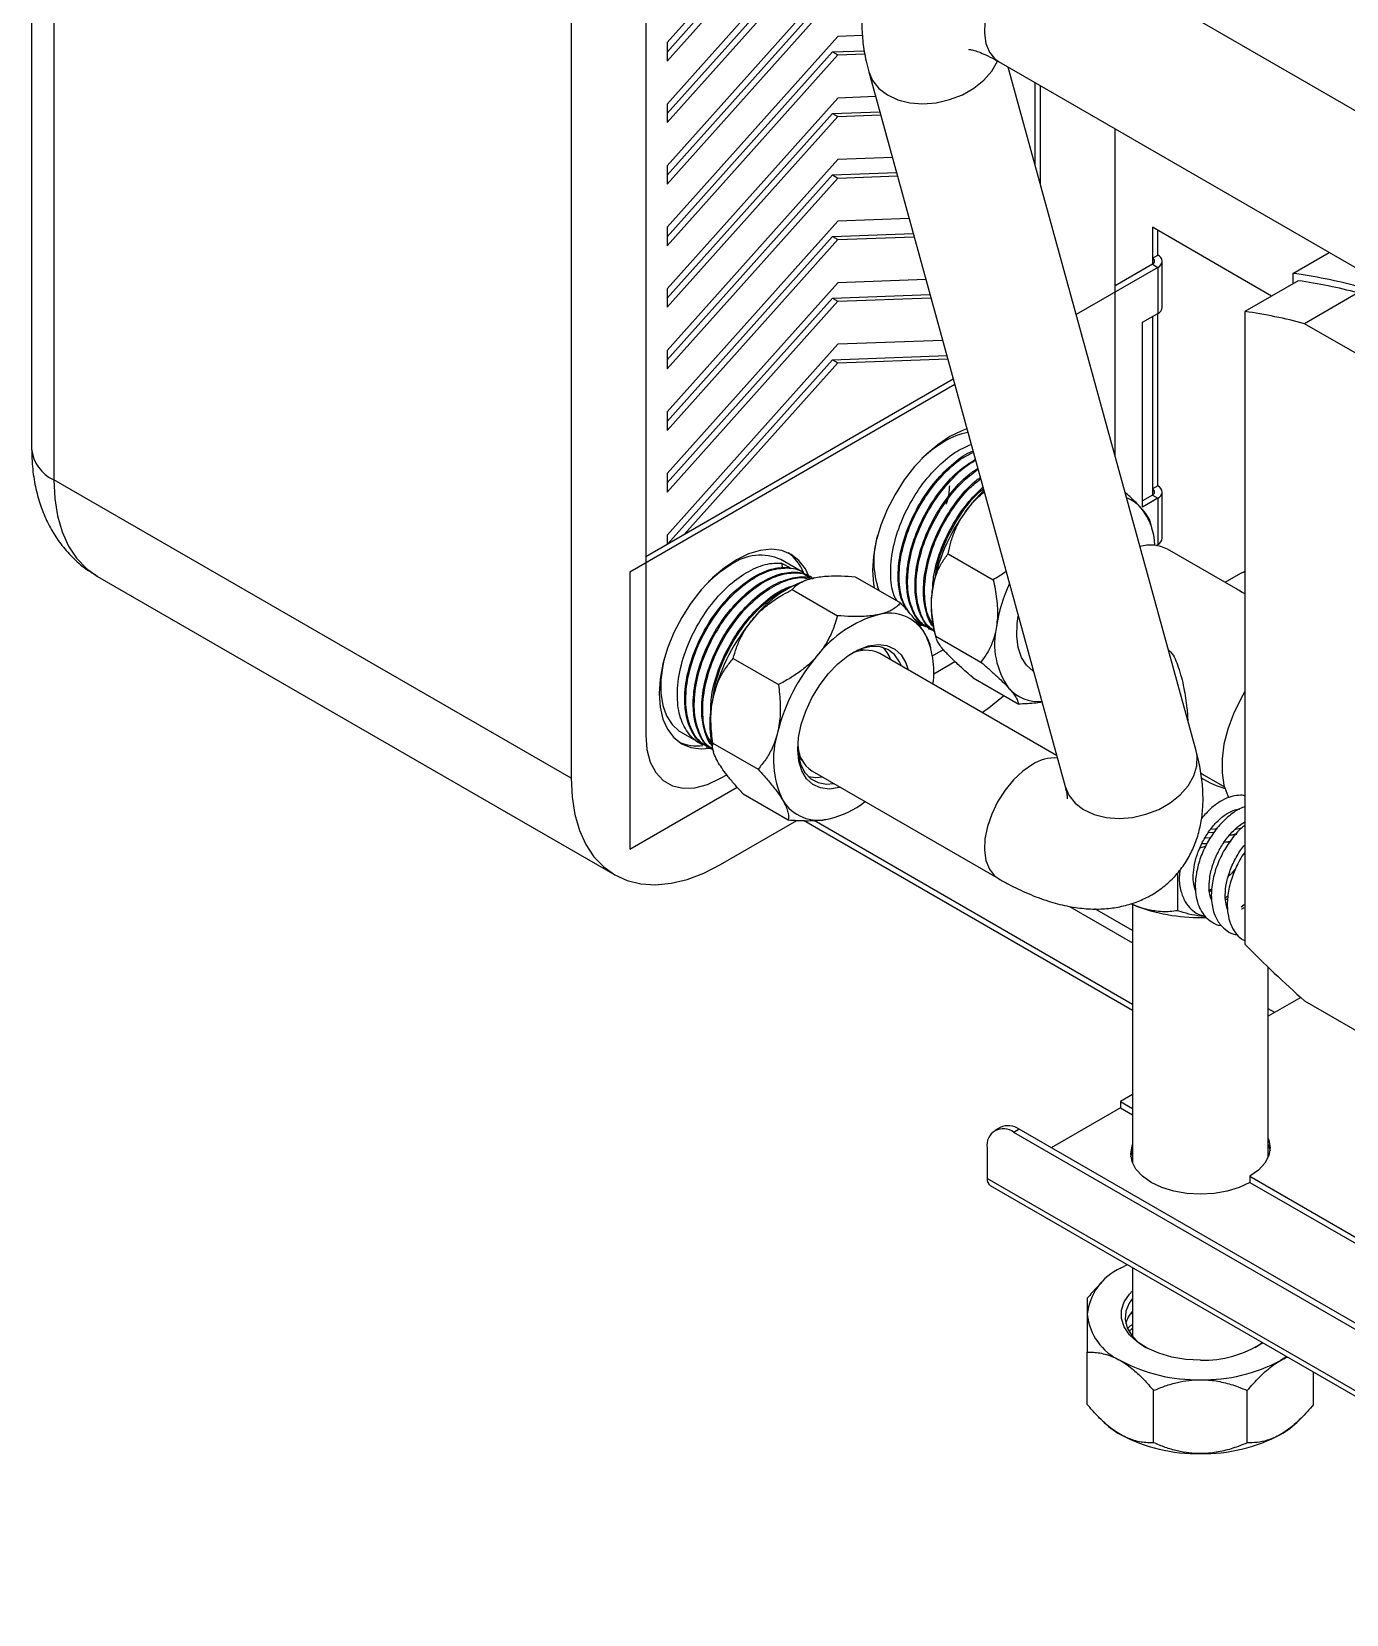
# Model space of a CAD drawing. Header units: millimetres. Extents: x 15 to 415, y 5 to 292.
# Drawn here: x 271.2 to 321, y 117.9 to 177.9 of the extents above; entities that cross this region are included whole.
import ezdxf

# ---------------------------------------------------------------- set-up
doc = ezdxf.new("R2010")
doc.units = ezdxf.units.MM

msp = doc.modelspace()

# ---------------------------------------------------------------- linework, layer by layer
at = {"color": 7, "linetype": 'Continuous', "lineweight": 25}
for p, q in [((271.1907, 229.2723), (271.1907, 162.0826)), ((272.0276, 228.106), (272.0276, 160.9163)), ((294.453, 218.4257), (294.453, 151.2361)), ((291.6245, 216.7929), (291.6245, 149.6032)), ((300.6103, 183.4655), (295.2611, 177.4819)), ((295.2611, 177.1246), (300.7958, 183.3157)), ((295.2611, 176.782), (300.9752, 183.1737)), ((301.7261, 182.3805), (295.2611, 175.1489)), ((295.2611, 174.7916), (301.524, 181.7973)), ((295.2611, 174.449), (301.7261, 181.6806)), ((326.7531, 171.7677), (310.3858, 181.2164)), ((301.7261, 180.0476), (295.2611, 172.8159)), ((295.2611, 172.4587), (301.524, 179.4643)), ((295.2611, 172.1161), (301.7261, 179.3477)), ((301.7261, 177.7146), (295.2611, 170.483)), ((302.6639, 177.7483), (301.7261, 177.7146)), ((295.2611, 177.4819), (295.2611, 176.782)), ((295.2611, 170.1257), (301.524, 177.1313)), ((295.2611, 169.7831), (301.7261, 177.0147)), ((301.524, 177.1313), (302.7338, 177.1749)), ((301.524, 177.1313), (301.7261, 177.0147)), ((301.7261, 177.0147), (302.7548, 177.0517)), ((302.903, 176.3684), (310.338, 149.2883)), ((307.8146, 176.7624), (324.1819, 167.3138)), ((315.2974, 150.6499), (308.187, 176.5474)), ((309.2012, 172.8535), (309.2012, 175.9619)), ((309.4032, 172.1177), (309.4032, 175.8453)), ((301.7261, 175.3816), (295.2611, 168.15)), ((295.2611, 175.1489), (295.2611, 174.449)), ((303.1597, 175.4332), (301.7261, 175.3816)), ((295.2611, 167.7927), (301.524, 174.7983)), ((295.2611, 167.4501), (301.7261, 174.6817)), ((301.524, 174.7983), (303.3163, 174.8629)), ((301.524, 174.7983), (301.7261, 174.6817)), ((301.7261, 174.6817), (303.35, 174.7402)), ((312.2316, 161.816), (312.2316, 174.2125)), ((301.7261, 173.0486), (295.2611, 165.817)), ((295.2611, 172.8159), (295.2611, 172.1161)), ((303.794, 173.1231), (301.7261, 173.0486)), ((295.2611, 165.4597), (301.524, 172.4654)), ((295.2611, 165.1171), (301.7261, 172.3487)), ((301.524, 172.4654), (303.9506, 172.5527)), ((301.524, 172.4654), (301.7261, 172.3487)), ((301.7261, 172.3487), (303.9843, 172.43)), ((301.7261, 170.7157), (295.2611, 163.484)), ((295.2611, 170.483), (295.2611, 169.7831)), ((304.4283, 170.8129), (301.7261, 170.7157)), ((313.6459, 170.4812), (313.6459, 169.3147)), ((318.1607, 167.8748), (313.6459, 170.4812)), ((313.8479, 169.4314), (313.8479, 170.3646)), ((295.2611, 163.1268), (301.524, 170.1324)), ((295.2611, 162.7842), (301.7261, 170.0158)), ((301.524, 170.1324), (304.5849, 170.2426)), ((301.524, 170.1324), (301.7261, 170.0158)), ((301.7261, 170.0158), (304.6186, 170.1199)), ((313.6459, 169.3147), (313.8479, 169.4314)), ((314.0153, 167.4484), (314.0153, 169.1981)), ((318.9673, 168.7342), (320.3444, 169.5291)), ((313.8479, 168.9648), (310.7585, 167.1814)), ((313.6459, 169.0815), (312.2316, 168.2651)), ((313.6459, 169.0815), (313.8479, 168.9648)), ((313.8479, 168.9648), (313.8479, 167.2151)), ((318.9673, 168.7342), (318.9673, 168.3405)), ((301.7261, 168.3827), (295.2611, 161.1511)), ((295.2611, 168.15), (295.2611, 167.4501)), ((301.524, 167.7994), (305.2191, 167.9324)), ((305.0626, 168.5028), (301.7261, 168.3827)), ((319.1694, 168.4571), (317.1491, 167.2908)), ((321.4307, 167.9963), (319.4104, 166.83)), ((295.2611, 160.7938), (301.524, 167.7994)), ((295.2611, 160.4512), (301.7261, 167.6828)), ((301.524, 167.7994), (301.7261, 167.6828)), ((301.7261, 167.6828), (305.2528, 167.8097)), ((313.2701, 166.8816), (313.8479, 167.2151)), ((313.2701, 159.8826), (313.2701, 166.8816)), ((313.6459, 167.0985), (313.6459, 160.5661)), ((313.8479, 160.6827), (313.8479, 167.2151)), ((317.1491, 167.2908), (317.1491, 143.3174)), ((325.7989, 163.142), (319.4104, 166.83)), ((305.6968, 166.1926), (301.7261, 166.0497)), ((301.7261, 166.0497), (295.2611, 158.8181)), ((295.2611, 165.817), (295.2611, 165.1171)), ((301.524, 165.4665), (305.8534, 165.6223)), ((295.2746, 158.476), (301.524, 165.4665)), ((295.9076, 158.8414), (301.7261, 165.3498)), ((301.524, 165.4665), (301.7261, 165.3498)), ((301.7261, 165.3498), (305.8871, 165.4996)), ((306.155, 164.5238), (293.8469, 157.4185)), ((306.0997, 164.7252), (294.453, 158.0016)), ((295.2611, 163.484), (295.2611, 162.7842)), ((291.6245, 149.6032), (272.0276, 160.9163)), ((295.2611, 161.1511), (295.2611, 160.4512)), ((313.6459, 160.3328), (313.2701, 160.1159)), ((313.8479, 160.2162), (313.2701, 159.8826)), ((313.8479, 160.6827), (313.6459, 160.5661)), ((313.6459, 160.3328), (313.8479, 160.2162)), ((313.8479, 160.2162), (313.8479, 158.4664)), ((314.0153, 158.6997), (314.0153, 160.4494)), ((306.5165, 159.8434), (306.5653, 159.8795)), ((313.639, 159.0389), (313.5586, 159.331)), ((295.2611, 158.8181), (295.2611, 158.4682)), ((313.7828, 158.4289), (313.8479, 158.4664)), ((313.8479, 158.4183), (313.8479, 158.4664)), ((300.4104, 157.4068), (299.5739, 157.8897)), ((299.629, 157.5742), (299.6237, 157.7473)), ((299.6237, 157.7473), (299.9044, 157.5853)), ((305.9053, 158.1125), (307.6163, 157.1248)), ((316.8006, 156.7904), (314.2131, 158.2841)), ((273.6848, 157.2536), (293.2817, 145.9405)), ((293.8469, 157.4185), (293.8469, 146.9201)), ((300.7311, 157.2217), (300.6911, 157.2448)), ((302.3886, 157.2422), (304.0995, 156.2545)), ((316.9774, 157.3632), (316.3928, 157.0258)), ((317.1491, 157.4324), (316.956, 157.3469)), ((299.999, 156.7518), (301.71, 155.764)), ((304.7979, 155.3903), (304.963, 155.4093)), ((304.8351, 155.4601), (304.8751, 155.437)), ((305.1558, 155.275), (305.1958, 155.2519)), ((305.3695, 155.2133), (305.4499, 154.9211)), ((305.4374, 154.9941), (307.1484, 154.0064)), ((305.4549, 154.915), (305.4374, 154.9941)), ((297.7649, 154.1395), (299.4759, 153.1518)), ((310.0133, 150.4709), (303.3147, 154.338)), ((305.2547, 154.5486), (305.2243, 154.6591)), ((305.3203, 154.2435), (305.7293, 154.4796)), ((305.3609, 153.567), (306.1629, 154.03)), ((309.1237, 153.6673), (309.138, 153.659)), ((306.8507, 153.4139), (308.5617, 152.4262)), ((295.797, 151.3473), (296.4732, 150.957)), ((296.7539, 150.795), (296.7939, 150.7719)), ((296.9852, 150.723), (297.0156, 150.6125)), ((296.9951, 150.9357), (298.7061, 149.948)), ((300.2201, 150.6106), (300.2778, 150.5355)), ((300.3772, 150.28), (300.2434, 150.4294)), ((297.2814, 149.6027), (297.5201, 149.7405)), ((300.7435, 149.884), (307.8146, 145.802)), ((315.6073, 149.7265), (316.3715, 149.2853)), ((293.8469, 146.9201), (297.914, 149.268)), ((298.1404, 149.0171), (299.8514, 148.0294)), ((297.2814, 146.3365), (300.1771, 148.0082)), ((312.8927, 140.8046), (300.4277, 148.0005)), ((312.8927, 141.0379), (300.827, 148.0033)), ((315.9795, 147.5449), (315.7577, 147.5396)), ((315.8922, 147.6806), (316.1105, 147.701)), ((317.0253, 147.7092), (316.7542, 147.6466)), ((315.5176, 147.1289), (315.7257, 147.1333)), ((315.6458, 147.3504), (315.8388, 147.3553)), ((315.8444, 147.3455), (315.6536, 147.3375)), ((316.3311, 147.1798), (316.6245, 147.2211)), ((316.3311, 147.1798), (316.5857, 147.1994)), ((316.8473, 147.4801), (316.5904, 147.4301)), ((314.5926, 146.0176), (314.5926, 144.5849)), ((315.9028, 145.4094), (315.773, 145.3271)), ((312.8416, 144.8464), (313.1094, 144.736)), ((313.1094, 144.736), (312.8455, 144.8513)), ((312.8927, 144.8239), (312.8927, 135.0193)), ((316.4921, 145.0409), (316.4197, 145.0021)), ((317.0106, 144.7385), (317.121, 144.8244)), ((318.0356, 135.2526), (318.0356, 142.4398)), ((319.2643, 141.2976), (318.0356, 140.5883)), ((319.4104, 141.1673), (331.6562, 134.098)), ((312.8927, 137.6194), (312.4337, 137.3544)), ((312.4337, 137.3544), (312.8927, 137.0894)), ((312.4337, 137.3544), (312.4337, 137.1211)), ((312.4337, 137.1211), (309.8076, 135.6051)), ((312.4337, 137.1211), (312.8927, 136.8561)), ((307.8809, 136.3758), (307.6788, 136.2592)), ((308.5951, 136.3051), (308.3931, 136.1885)), ((335.5698, 120.4997), (308.3931, 136.1885)), ((335.5717, 120.7318), (308.5951, 136.3051)), ((307.3829, 135.6051), (307.3829, 134.4386)), ((317.3329, 134.5261), (325.0145, 130.0916)), ((317.3329, 134.5261), (317.3329, 134.2928)), ((307.5013, 134.177), (335.655, 117.9242)), ((317.3329, 134.2928), (325.0145, 129.8583)), ((312.4337, 131.0389), (312.696, 131.1782)), ((312.8927, 131.0646), (312.8927, 128.4538)), ((311.7401, 130.5138), (311.6003, 130.3722)), ((312.8927, 129.3421), (312.8442, 129.314)), ((311.1784, 125.8769), (311.1784, 127.8527)), ((318.7359, 127.6914), (318.4946, 127.54)), ((319.7499, 125.8769), (319.7499, 127.1061)), ((313.6889, 124.4277), (313.6889, 126.4034)), ((317.2393, 124.4277), (317.2393, 126.4034)), ((311.6003, 125.407), (311.7401, 125.2654)), ((319.1882, 125.2654), (319.3269, 125.406))]:
    msp.add_line(p, q, dxfattribs=at)
at = {"color": 8, "linetype": 'Continuous', "lineweight": 25}
for p, q in [((313.6459, 169.3147), (313.6459, 169.0815)), ((313.6459, 160.5661), (313.6459, 160.3328)), ((317.1491, 157.4376), (316.9774, 157.3632)), ((310.4993, 144.7521), (312.8927, 143.3704)), ((312.8927, 143.837), (311.47, 144.6583)), ((318.2779, 140.7282), (318.0356, 140.8681)), ((335.6476, 118.1218), (307.3829, 134.4386))]:
    msp.add_line(p, q, dxfattribs=at)
at = {"color": 8, "linetype": 'Continuous', "lineweight": 25, "flags": 128}
for points in [[(307.7716, 179.6559), (307.5571, 179.2093), (307.3951, 178.7343), (307.3029, 178.2698), (307.2842, 177.8347), (307.3399, 177.447), (307.4677, 177.1223), (307.6623, 176.8741), (307.8146, 176.7624)], [(302.9028, 176.3692), (303.0407, 176.0454), (303.2793, 175.7446), (303.604, 175.4972), (304.0015, 175.3133), (304.4556, 175.2005), (304.9476, 175.1634), (305.4574, 175.2035), (305.9642, 175.3192), (306.4472, 175.5057), (306.8866, 175.7554), (307.2644, 176.0581), (307.5651, 176.4013), (307.7766, 176.7711), (307.7852, 176.7914)], [(272.0276, 160.9163), (272.0631, 160.2055), (272.1694, 159.5446), (272.345, 158.9421), (272.5878, 158.4054), (272.8946, 157.9415), (273.2617, 157.5559), (273.6844, 157.2537), (273.6848, 157.2536)], [(310.338, 149.2883), (310.4757, 148.9652), (310.7143, 148.6644), (311.039, 148.417), (311.4366, 148.2332), (311.8906, 148.1204), (312.3827, 148.0833), (312.8925, 148.1234), (313.3993, 148.2391), (313.8822, 148.4256), (314.3216, 148.6753), (314.6994, 148.9779), (315.0002, 149.3212), (315.2116, 149.6909), (315.325, 150.0721), (315.3358, 150.449), (315.2974, 150.6499)], [(309.1002, 150.1286), (308.7342, 149.8743), (308.3831, 149.5445), (308.0615, 149.1526), (307.7823, 148.7148), (307.5571, 148.2488), (307.3951, 147.7738), (307.3029, 147.3093), (307.2842, 146.8743), (307.3399, 146.4865), (307.4677, 146.1619), (307.6623, 145.9137), (307.8148, 145.8018)]]:
    msp.add_lwpolyline(points, dxfattribs=at)
at = {"color": 7, "linetype": 'Continuous', "lineweight": 25, "flags": 128}
for points in [[(306.6172, 162.8403), (306.427, 162.7728), (305.9687, 162.5499), (305.5104, 162.2437), (305.0635, 161.8617), (304.6388, 161.4134), (304.2468, 160.9098), (303.8973, 160.3633), (303.5987, 159.7873), (303.3586, 159.196), (303.1826, 158.6041), (303.0753, 158.026), (303.0393, 157.476), (303.0753, 156.9676), (303.0987, 156.8323)], [(305.7667, 162.3679), (305.3271, 162.0721), (304.9157, 161.7159)], [(300.6358, 157.2594), (300.4976, 157.5445), (300.2575, 157.8584), (299.9589, 158.0897), (299.6094, 158.2327), (299.2174, 158.2838), (298.7927, 158.2417), (298.3457, 158.1076), (297.8875, 157.8847), (297.4292, 157.5785), (296.9822, 157.1965), (296.5575, 156.7482), (296.1656, 156.2446), (295.8161, 155.6981), (295.5175, 155.1221), (295.2773, 154.5308), (295.1014, 153.9389), (294.9941, 153.3608), (294.958, 152.8108), (294.9941, 152.3024), (295.1014, 151.8482), (295.2773, 151.4593), (295.5175, 151.1454), (295.8161, 150.9141), (296.1656, 150.7711), (296.5575, 150.72), (296.8818, 150.7441)], [(297.6855, 157.7027), (297.2458, 157.4069), (296.8345, 157.0508)], [(309.1379, 153.6596), (309.1286, 153.6654), (308.8768, 153.8846), (308.6855, 154.1848), (308.5607, 154.5563), (308.5065, 154.9871), (308.5246, 155.4635), (308.5659, 155.7428)], [(295.1537, 154.1391), (295.0963, 153.881), (295.0237, 153.3366), (295.0237, 152.8273), (295.0963, 152.3667), (295.2396, 151.9676), (295.4495, 151.6408), (295.7204, 151.3953), (295.797, 151.3473)], [(301.8192, 149.263), (301.7756, 149.2509), (301.4089, 149.1976), (301.0737, 149.2375), (300.7813, 149.3694), (300.5418, 149.5886), (300.3632, 149.8878), (300.2517, 150.2567), (300.211, 150.6828), (300.2425, 151.1516), (300.3452, 151.6471), (300.5156, 152.1524), (300.7478, 152.6504), (301.034, 153.124), (301.3644, 153.5572), (301.7277, 153.9352), (302.1117, 154.2451), (302.5031, 154.4764), (302.8887, 154.6211), (303.2554, 154.6745), (303.5906, 154.6345), (303.883, 154.5027), (304.1225, 154.2835), (304.3011, 153.9843), (304.3904, 153.717)], [(304.1395, 153.8618), (304.0708, 154.0207), (303.8795, 154.2949), (303.6286, 154.4859), (303.3273, 154.5869), (302.9863, 154.5942), (302.618, 154.5075), (302.2807, 154.3552)], [(302.5176, 154.4155), (302.4583, 154.4245), (302.4237, 154.4279)], [(302.5923, 154.4982), (302.7354, 154.4729), (302.7886, 154.4572)], [(317.1491, 152.8897), (316.993, 152.6192), (316.7164, 152.049), (316.502, 151.4677), (316.3557, 150.8913), (316.2816, 150.3354), (316.2816, 149.8153), (316.3557, 149.345), (316.502, 148.9374), (316.5334, 148.8758)], [(294.453, 151.2361), (294.4959, 150.6937), (294.6235, 150.2174), (294.8319, 149.8217), (295.1147, 149.5186), (295.4633, 149.3173), (295.8672, 149.2239), (296.314, 149.2412), (296.7902, 149.3688), (297.2814, 149.6027)], [(300.2114, 150.7708), (300.2307, 150.5128), (300.3205, 150.1333), (300.4792, 149.8211), (300.7013, 149.5874), (300.9787, 149.4408), (301.3013, 149.3864), (301.5683, 149.4079)], [(291.6245, 149.6032), (291.6601, 148.8924), (291.7664, 148.2315), (291.942, 147.629), (292.1847, 147.0924), (292.4916, 146.6284), (292.8587, 146.2429), (293.2814, 145.9407), (293.7544, 145.7256), (294.2718, 145.6004), (294.827, 145.5665), (295.4131, 145.6245), (296.0226, 145.7736), (296.648, 146.012), (297.2814, 146.3365)], [(301.1642, 149.6411), (300.8972, 149.6196), (300.615, 149.6614)], [(315.8934, 145.3063), (315.8251, 145.3338), (315.7745, 145.3278)], [(317.3329, 134.2928), (316.9324, 134.1031), (316.4755, 133.9621), (315.9797, 133.8753), (315.4641, 133.846), (314.9485, 133.8753), (314.4528, 133.9621), (313.9958, 134.1031), (313.5954, 134.2928), (313.2667, 134.524), (313.0225, 134.7878), (312.8721, 135.074), (312.8213, 135.3716), (312.8721, 135.6693), (312.8927, 135.724)], [(318.0356, 135.9572), (318.0562, 135.9026), (318.107, 135.6049), (318.0562, 135.3073), (317.9058, 135.0211), (317.6616, 134.7573), (317.3329, 134.5261)], [(318.0356, 135.724), (318.0562, 135.6693), (318.0993, 135.4883)], [(312.829, 135.255), (312.8721, 135.436), (312.8927, 135.4907)], [(315.4641, 127.5575), (314.9129, 127.587), (314.3804, 127.6745), (313.8848, 127.817), (313.4431, 128.0095), (313.0701, 128.2457), (312.7786, 128.5175), (312.5787, 128.8155), (312.4769, 129.1296), (312.4769, 129.4492), (312.5787, 129.7634), (312.7786, 130.0614), (312.8927, 130.1815)], [(312.8927, 129.8917), (312.7641, 129.7122), (312.6361, 129.4075), (312.6102, 129.0943), (312.6875, 128.7839), (312.8652, 128.4876), (313.1368, 128.216), (313.3942, 128.0358)], [(317.534, 128.0358), (317.7915, 128.216), (317.8062, 128.2281)]]:
    msp.add_lwpolyline(points, dxfattribs=at)
at = {"color": 7, "linetype": 'Continuous', "lineweight": 25}
for centre, radius, start, end in [((313.6016, 169.1981), 0.1247, 290.783421, 69.216579), ((313.7594, 169.1981), 0.2495, 290.783421, 69.216579), ((316.4936, 150.0986), 18.799, 74.857993, 82.438589), ((316.5702, 149.9237), 18.7149, 74.946817, 82.016819), ((313.7293, 167.4769), 0.2874, 294.374658, 354.305201), ((314.5499, 148.7574), 18.7149, 74.946817, 82.016819), ((307.1151, 160.1544), 2.5919, 100.240269, 121.350349), ((311.9838, 155.7935), 6.6826, 135.036526, 143.873627), ((312.1329, 158.879), 1.4532, 41.512773, 68.440089), ((313.6016, 160.4494), 0.1247, 290.783421, 69.216579), ((313.7594, 160.4494), 0.2495, 290.783421, 69.216579), ((312.1264, 155.6061), 6.9086, 143.315559, 170.391222), ((311.3672, 158.3622), 2.3722, 1.739329, 38.599763), ((306.4763, 157.8326), 3.3839, 163.312281, 199.029957), ((313.5692, 157.0631), 1.3803, 62.19372, 106.659179), ((313.7293, 158.7282), 0.2874, 294.374658, 354.305201), ((298.7934, 156.1425), 1.9136, 65.930031, 125.380428), ((298.8968, 156.8215), 1.6332, 20.970851, 54.065032), ((302.0297, 152.9276), 4.4386, 105.586221, 142.141798), ((309.037, 156.1172), 3.7773, 170.21341, 193.845734), ((314.0664, 154.3456), 6.4081, 155.70716, 170.894496), ((303.9645, 151.0004), 7.1567, 139.465947, 165.902894), ((304.454, 151.528), 4.4386, 105.586221, 142.141798), ((303.6746, 154.2817), 1.5768, 30.809712, 105.191365), ((310.5521, 154.7035), 2.8886, 166.86924, 215.88309), ((302.1409, 153.6501), 3.2267, 351.502083, 26.488849), ((306.3889, 149.6008), 7.1567, 139.465947, 165.902894), ((302.7925, 153.223), 1.2312, 64.903615, 120.129287), ((302.6134, 153.7158), 1.1838, 20.045613, 46.681613), ((309.3419, 154.0429), 1.5308, 222.41446, 274.116788), ((300.9976, 151.6579), 4.1199, 164.722024, 193.116351), ((301.6617, 159.9298), 9.5886, 305.239502, 311.46319), ((302.804, 150.3025), 3.5142, 162.760681, 205.623626), ((296.3819, 152.4623), 1.6275, 245.910906, 278.386295), ((301.4205, 150.8796), 1.204, 179.195031, 235.782819), ((300.9897, 149.5904), 1.5768, 210.809712, 285.191365), ((300.5927, 151.5025), 3.528, 283.275028, 307.920732), ((315.4405, 151.192), 6.8639, 250.14609, 272.046877), ((350.1146, 175.7247), 46.2273, 224.510817, 228.379061), ((307.9987, 135.705), 0.6239, 50.796715, 189.214037), ((308.1766, 135.721), 0.7185, 54.382423, 114.307119), ((307.6629, 134.4077), 0.2817, 173.701152, 234.986667), ((313.3232, 129.0755), 2.1555, 114.374658, 174.305201), ((313.3232, 129.5033), 2.1555, 185.694799, 245.625342), ((313.7764, 128.6453), 1.178, 139.811123, 165.538761), ((315.587, 131.6547), 4.099, 268.282714, 303.047015), ((315.3407, 132.998), 6.1839, 241.959761, 271.144097), ((315.5876, 132.998), 6.1839, 268.855903, 298.040239), ((314.0235, 127.5614), 3.2381, 225.156912, 240.596177), ((316.9048, 127.5614), 3.2381, 299.403823, 314.843088), ((315.3407, 130.1984), 6.1839, 241.959761, 271.144097), ((315.5876, 130.1984), 6.1839, 268.855903, 298.040239)]:
    msp.add_arc(centre, radius, start, end, dxfattribs=at)
at = {"color": 8, "linetype": 'Continuous', "lineweight": 25}
for centre, radius, start, end in [((272.6206, 162.2252), 1.437, 185.694799, 245.625342), ((309.928, 148.8488), 1.5242, 85.73187, 122.895615)]:
    msp.add_arc(centre, radius, start, end, dxfattribs=at)
for major_axis, ratio, start_param, end_param in [((-2.6201, 4.2017), 0.5533269, 2.2949683, 2.3374395), ((-2.3289, 4.3699), 0.5533268, 2.3847867, 2.6545507)]:
    msp.add_ellipse((315.4641, 153.6855), major_axis=major_axis, ratio=ratio, start_param=start_param, end_param=end_param, dxfattribs=at)
at = {"color": 7, "linetype": 'Continuous', "lineweight": 25}
for points, knots in [([(303.8457, 181.2671), (303.719, 181.1339), (303.4606, 180.8624), (303.1573, 180.3863), (302.9182, 179.8713), (302.752, 179.3232), (302.6547, 178.7435), (302.6265, 178.1274), (302.6715, 177.4686), (302.7711, 176.8779), (302.8677, 176.5045), (302.903, 176.3684)], [0, 0, 0, 0, 0.102205, 0.2083701, 0.3148397, 0.4234911, 0.5363972, 0.6558044, 0.78378, 0.9211907, 1, 1, 1, 1]), ([(306.6876, 177.2263), (306.6868, 177.2262), (306.6724, 177.2257), (306.7256, 177.2242), (306.8492, 177.1964), (307.0582, 177.131), (307.3333, 177.0171), (307.597, 176.8859), (307.7665, 176.7897), (307.8146, 176.7624)], [0, 0, 0, 0, 0.010603, 0.1834549, 0.3581849, 0.5381717, 0.7259734, 0.9223831, 1, 1, 1, 1]), ([(271.1907, 162.0826), (271.1936, 161.9272), (271.2013, 161.502), (271.2817, 160.8531), (271.4476, 160.1536), (271.6772, 159.525), (271.9714, 158.9476), (272.3383, 158.4059), (272.7819, 157.9164), (273.2381, 157.5244), (273.5584, 157.3385), (273.6864, 157.2642)], [0, 0, 0, 0, 0.0797407, 0.2182212, 0.3400462, 0.4579262, 0.5721801, 0.683499, 0.8043412, 0.9217702, 1, 1, 1, 1]), ([(303.9672, 156.3309), (303.9383, 156.3762), (303.789, 156.6102), (303.7311, 157.097), (303.7302, 157.8421), (303.8777, 158.6696), (304.2539, 159.6652), (304.7861, 160.5853), (305.436, 161.3727), (306.1256, 161.9683), (306.5724, 162.1671), (306.7771, 162.2582)], [0, 0, 0, 0, 0.0312802, 0.1617326, 0.2269101, 0.3672608, 0.498498, 0.6271937, 0.7588503, 0.8895448, 1, 1, 1, 1]), ([(304.2996, 156.0343), (304.2305, 156.1746), (304.0823, 156.4755), (303.9898, 157.1301), (304.0397, 157.9684), (304.2995, 158.9424), (304.7412, 159.9006), (305.3296, 160.7798), (306.0135, 161.4802), (306.5446, 161.8971), (306.8132, 161.9913), (306.8471, 162.0031)], [0, 0, 0, 0, 0.08862579, 0.19001926, 0.32077869, 0.45427446, 0.58555019, 0.71701716, 0.85049337, 0.98112687, 1, 1, 1, 1]), ([(304.4736, 155.831), (304.3747, 155.9727), (304.1489, 156.2965), (304.049, 156.9089), (304.0521, 157.6583), (304.198, 158.4841), (304.5747, 159.4799), (305.1068, 160.4011), (305.7568, 161.1841), (306.3675, 161.7254), (306.7353, 161.8947), (306.861, 161.9526)], [0, 0, 0, 0, 0.0988487, 0.2257861, 0.2892074, 0.4257764, 0.5534775, 0.6787056, 0.8068148, 0.9339877, 1, 1, 1, 1]), ([(305.1744, 155.3099), (305.1057, 155.3361), (304.8855, 155.4198), (304.6362, 155.7669), (304.4127, 156.2665), (304.3085, 156.9431), (304.361, 157.784), (304.62, 158.7564), (305.0621, 159.7178), (305.6499, 160.5861), (306.2907, 161.2782), (306.73, 161.5578), (306.9231, 161.6806)], [0, 0, 0, 0, 0.0414788, 0.132742, 0.2247909, 0.3155053, 0.4324926, 0.5519281, 0.6693773, 0.7869977, 0.9064157, 1, 1, 1, 1]), ([(305.3236, 155.2025), (305.1644, 155.2915), (304.8217, 155.4829), (304.4957, 156.0702), (304.3679, 156.7213), (304.3737, 157.4742), (304.5184, 158.2987), (304.8955, 159.2944), (305.4275, 160.2174), (306.0775, 160.9933), (306.6093, 161.4841), (306.8982, 161.6242), (306.9449, 161.6469)], [0, 0, 0, 0, 0.101186, 0.2178285, 0.3333207, 0.3910236, 0.515279, 0.6314659, 0.7454029, 0.8619612, 0.9776676, 1, 1, 1, 1]), ([(305.365, 155.1837), (305.3416, 155.1936), (305.1697, 155.2657), (304.9596, 155.5862), (304.7327, 156.0802), (304.6295, 156.7583), (304.6817, 157.5987), (304.9408, 158.5711), (305.3827, 159.5334), (305.9711, 160.398), (306.5418, 161.0283), (306.9077, 161.2665), (307.0278, 161.3448)], [0, 0, 0, 0, 0.0153441, 0.1126708, 0.2108354, 0.3075766, 0.4323365, 0.5597072, 0.6849596, 0.8103946, 0.9377466, 1, 1, 1, 1]), ([(305.3587, 155.2132), (305.3022, 155.248), (305.0672, 155.3927), (304.8212, 155.8921), (304.688, 156.5353), (304.6947, 157.2895), (304.8391, 158.1129), (305.2162, 159.1112), (305.7485, 160.0252), (306.3701, 160.8011), (306.8247, 161.1522), (307.0359, 161.3153)], [0, 0, 0, 0, 0.0410645, 0.1708297, 0.2993152, 0.36351, 0.5017445, 0.631003, 0.7577583, 0.8874299, 1, 1, 1, 1]), ([(305.3667, 155.3209), (305.3411, 155.3491), (305.2033, 155.5008), (305.0607, 155.9055), (304.9476, 156.5695), (305.0031, 157.4148), (305.2614, 158.3853), (305.7032, 159.3497), (306.2926, 160.2078), (306.7892, 160.7767), (307.0781, 160.9718), (307.1221, 161.0015)], [0, 0, 0, 0, 0.0257858, 0.138568, 0.249715, 0.3930527, 0.5393901, 0.6832938, 0.8274072, 0.9737231, 1, 1, 1, 1]), ([(305.3547, 155.413), (305.2869, 155.5131), (305.0944, 155.7976), (305.0122, 156.3544), (305.0139, 157.1024), (305.1604, 157.9281), (305.5366, 158.9266), (306.07, 159.8375), (306.6218, 160.5406), (307.0008, 160.8387), (307.1373, 160.946)], [0, 0, 0, 0, 0.0812497, 0.2307537, 0.30545, 0.4662979, 0.6167014, 0.7641923, 0.9150765, 1, 1, 1, 1]), ([(305.3177, 156.6244), (305.3226, 156.8241), (305.3349, 157.3228), (305.5867, 158.2046), (306.0239, 159.1573), (306.5836, 160.0088), (307.019, 160.4332), (307.2234, 160.6325)], [0, 0, 0, 0, 0.1481637, 0.3699993, 0.5881458, 0.8066101, 1, 1, 1, 1]), ([(305.4049, 157.1055), (305.4354, 157.3248), (305.5094, 157.8578), (305.8622, 158.7444), (306.3904, 159.6479), (306.8732, 160.2813), (307.1766, 160.5265), (307.2387, 160.5768)], [0, 0, 0, 0, 0.1774082, 0.4311212, 0.6799209, 0.9344447, 1, 1, 1, 1]), ([(305.8469, 159.9923), (305.8882, 160.1473), (305.9505, 160.3811), (305.9631, 160.6075), (305.9673, 160.6837)], [0, 0, 0, 0, 0.663378, 1, 1, 1, 1]), ([(306.5861, 159.7333), (306.6481, 159.8128), (306.8276, 160.0432), (307.0607, 160.2858), (307.2448, 160.4237), (307.2746, 160.4461)], [0, 0, 0, 0, 0.30639102, 0.88763105, 1, 1, 1, 1]), ([(313.2211, 159.8422), (313.1586, 159.9096), (313.0323, 160.0457), (312.8217, 160.2501), (312.6692, 160.3875), (312.6089, 160.4418)], [0, 0, 0, 0, 0.372387, 0.752275, 1, 1, 1, 1]), ([(305.9053, 158.1125), (305.9372, 158.2585), (306.0014, 158.5522), (306.1513, 158.9732), (306.341, 159.3729), (306.5039, 159.6124), (306.5861, 159.7333)], [0, 0, 0, 0, 0.26212596, 0.52728985, 0.76142716, 1, 1, 1, 1]), ([(313.5569, 159.3351), (313.5566, 159.3369), (313.5489, 159.3801), (313.4912, 159.4952), (313.3727, 159.6681), (313.2595, 159.7981), (313.2211, 159.8422)], [0, 0, 0, 0, 0.0167315, 0.4021709, 0.7972118, 1, 1, 1, 1]), ([(296.7968, 150.8481), (296.7498, 150.8534), (296.4875, 150.8831), (296.1259, 151.1946), (295.7691, 151.7674), (295.6457, 152.4273), (295.6509, 153.1789), (295.7958, 154.0037), (296.1729, 155.0004), (296.7048, 155.919), (297.3553, 156.7117), (298.0769, 157.3174), (298.811, 157.6894), (299.3232, 157.7774), (299.5783, 157.7519), (299.6237, 157.7473)], [0, 0, 0, 0, 0.0195803, 0.1092345, 0.2009599, 0.2917808, 0.3371573, 0.4348693, 0.5262366, 0.6158345, 0.7074937, 0.7984831, 0.8882951, 0.9800965, 1, 1, 1, 1]), ([(305.3147, 156.7592), (305.333, 156.861), (305.37, 157.0659), (305.4803, 157.4043), (305.6513, 157.7664), (305.8201, 157.9964), (305.9053, 158.1125)], [0, 0, 0, 0, 0.1893593, 0.3812577, 0.6874988, 1, 1, 1, 1]), ([(296.7725, 150.8299), (296.7037, 150.856), (296.4836, 150.9397), (296.2342, 151.2869), (296.0107, 151.7865), (295.9066, 152.463), (295.9591, 153.3038), (296.2181, 154.2767), (296.6602, 155.2366), (297.2478, 156.1103), (297.9346, 156.8312), (298.6676, 157.3396), (299.3461, 157.6009), (299.7323, 157.5901), (299.9044, 157.5853)], [0, 0, 0, 0, 0.0335418, 0.1073417, 0.181777, 0.255133, 0.3497347, 0.4463161, 0.5412914, 0.636405, 0.7329722, 0.8274828, 0.9231219, 1, 1, 1, 1]), ([(296.9216, 150.7225), (296.7624, 150.8114), (296.4197, 151.0029), (296.0938, 151.5902), (295.9659, 152.2412), (295.9718, 152.9942), (296.1165, 153.8184), (296.4936, 154.8153), (297.0254, 155.7338), (297.6762, 156.5268), (298.3969, 157.1312), (299.1343, 157.5082), (299.8135, 157.6081), (300.2984, 157.5251), (300.4849, 157.3344), (300.5308, 157.2875)], [0, 0, 0, 0, 0.0743334, 0.1600214, 0.2448644, 0.2872542, 0.3785348, 0.4638882, 0.5475887, 0.6332149, 0.7182153, 0.8021158, 0.8878749, 0.9724219, 1, 1, 1, 1]), ([(296.986, 150.6933), (296.9547, 150.7062), (296.7743, 150.7804), (296.5571, 151.1052), (296.3309, 151.6004), (296.2275, 152.2782), (296.2797, 153.1186), (296.5388, 154.0916), (296.9808, 155.0514), (297.5686, 155.9254), (298.2547, 156.6448), (298.9905, 157.159), (299.7081, 157.4175), (300.296, 157.4442), (300.5708, 157.2784), (300.675, 157.2156)], [0, 0, 0, 0, 0.01461337, 0.08420939, 0.15440461, 0.22358206, 0.31279494, 0.40387474, 0.49343989, 0.5831355, 0.67420196, 0.76332892, 0.85352013, 0.94446077, 1, 1, 1, 1]), ([(296.9797, 150.7174), (296.9151, 150.7568), (296.6714, 150.9052), (296.4187, 151.4112), (296.2862, 152.0553), (296.2927, 152.8094), (296.4371, 153.6331), (296.8144, 154.6302), (297.3461, 155.5486), (297.997, 156.3417), (298.7175, 156.9458), (299.4554, 157.3237), (300.1327, 157.4203), (300.597, 157.3507), (300.768, 157.1814), (300.7965, 157.1531)], [0, 0, 0, 0, 0.03267823, 0.12326078, 0.21295001, 0.25776114, 0.35425572, 0.44448452, 0.53296604, 0.6234832, 0.71333886, 0.80203183, 0.89268944, 0.98206585, 1, 1, 1, 1]), ([(296.9819, 150.8209), (296.9503, 150.8554), (296.8059, 151.0127), (296.6583, 151.4248), (296.5459, 152.0897), (296.6012, 152.9345), (296.8594, 153.9062), (297.3016, 154.8662), (297.8894, 155.7405), (298.5751, 156.459), (299.3125, 156.9765), (300.024, 157.2224), (300.512, 157.2769), (300.705, 157.1759), (300.7221, 157.1669)], [0, 0, 0, 0, 0.0221829, 0.1011592, 0.1789905, 0.2793635, 0.381837, 0.4826063, 0.5835225, 0.6859809, 0.7862573, 0.887731, 0.9900479, 1, 1, 1, 1]), ([(296.951, 150.936), (296.8839, 151.0352), (296.6921, 151.3188), (296.6103, 151.8745), (296.6119, 152.6223), (296.7583, 153.4486), (297.1349, 154.4448), (297.667, 155.3638), (298.3172, 156.1555), (299.0402, 156.7645), (299.769, 157.1243), (300.3298, 157.2544), (300.5907, 157.1696), (300.6594, 157.1473)], [0, 0, 0, 0, 0.0567864, 0.1622842, 0.2149938, 0.3284964, 0.4346289, 0.5387061, 0.6451778, 0.7508714, 0.8551973, 0.9618342, 1, 1, 1, 1]), ([(299.999, 156.7518), (300.0321, 156.7901), (300.0985, 156.8669), (300.2322, 156.9722), (300.3991, 157.067), (300.5982, 157.1468), (300.7593, 157.1846), (300.8371, 157.2029)], [0, 0, 0, 0, 0.1977545, 0.3966796, 0.6005789, 0.8069359, 1, 1, 1, 1]), ([(300.8371, 157.2029), (300.9192, 157.2176), (301.0844, 157.247), (301.4228, 157.2736), (301.8551, 157.2783), (302.2095, 157.2543), (302.3886, 157.2422)], [0, 0, 0, 0, 0.1893593, 0.3812577, 0.6874988, 1, 1, 1, 1]), ([(308.0985, 157.4452), (308.0756, 157.427), (307.9234, 157.3065), (307.7573, 157.2082), (307.6163, 157.1248)], [0, 0, 0, 0, 0.1508375, 1, 1, 1, 1]), ([(296.9135, 152.1085), (296.9184, 152.3199), (296.9303, 152.8302), (297.1847, 153.7236), (297.6211, 154.6801), (298.2106, 155.5567), (298.8953, 156.2694), (299.5689, 156.7595), (299.9758, 156.8848), (300.1491, 156.9381)], [0, 0, 0, 0, 0.1108813, 0.2676349, 0.4217816, 0.5761529, 0.7328835, 0.8862761, 1, 1, 1, 1]), ([(296.9955, 152.5829), (297.0276, 152.8164), (297.1027, 153.3636), (297.4606, 154.2619), (297.986, 155.1765), (298.6399, 155.9767), (299.3547, 156.5567), (299.863, 156.8698), (300.0923, 156.9066), (300.0975, 156.9074)], [0, 0, 0, 0, 0.1298815, 0.3044054, 0.4755496, 0.6506312, 0.8244334, 0.9959866, 1, 1, 1, 1]), ([(298.5253, 155.6516), (298.5916, 155.7252), (298.7836, 155.9386), (299.1613, 156.2552), (299.597, 156.541), (299.8859, 156.6925), (299.999, 156.7518)], [0, 0, 0, 0, 0.1638321, 0.4746302, 0.7943879, 1, 1, 1, 1]), ([(305.4374, 154.9941), (305.4116, 155.1131), (305.3596, 155.3517), (305.3058, 155.7135), (305.2763, 156.0769), (305.2753, 156.4304), (305.3018, 156.6521), (305.3147, 156.7592)], [0, 0, 0, 0, 0.19775454, 0.39667957, 0.60057886, 0.80693592, 1, 1, 1, 1]), ([(307.6163, 157.1248), (307.6422, 157.0058), (307.6941, 156.7672), (307.7479, 156.4054), (307.7775, 156.0421), (307.7785, 155.6886), (307.7519, 155.4669), (307.7391, 155.3597)], [0, 0, 0, 0, 0.1977545, 0.3966796, 0.6005789, 0.8069359, 1, 1, 1, 1]), ([(317.1491, 156.5882), (317.1337, 156.5971), (317.0356, 156.6535), (316.9116, 156.7261), (316.8268, 156.7749), (316.8004, 156.79)], [0, 0, 0, 0, 0.1135608, 0.7238406, 1, 1, 1, 1]), ([(304.0995, 156.2545), (304.0664, 156.2162), (304.0001, 156.1394), (303.8662, 156.0342), (303.6999, 155.9391), (303.5307, 155.8731), (303.3805, 155.8295), (303.3012, 155.8121), (303.2614, 155.8034)], [0, 0, 0, 0, 0.1977377, 0.3966457, 0.6005276, 0.806867, 0.9032637, 1, 1, 1, 1]), ([(305.0289, 155.0893), (304.9938, 155.1456), (304.8923, 155.3087), (304.6637, 155.613), (304.378, 155.9511), (304.1779, 156.1692), (304.0995, 156.2545)], [0, 0, 0, 0, 0.1638321, 0.4746302, 0.7943879, 1, 1, 1, 1]), ([(297.7649, 154.1395), (297.8033, 154.2767), (297.8806, 154.5525), (298.0506, 154.9461), (298.2604, 155.3183), (298.4364, 155.5398), (298.5253, 155.6516)], [0, 0, 0, 0, 0.262126, 0.5272899, 0.7614272, 1, 1, 1, 1]), ([(301.71, 155.764), (301.6804, 155.6565), (301.6061, 155.3862), (301.4274, 154.9526), (301.1939, 154.5528), (301.0115, 154.3282), (300.9496, 154.252)], [0, 0, 0, 0, 0.2056137, 0.5170117, 0.8361666, 1, 1, 1, 1]), ([(303.2614, 155.8034), (303.1794, 155.7887), (303.0141, 155.7593), (302.6757, 155.7327), (302.2434, 155.728), (301.889, 155.752), (301.71, 155.764)], [0, 0, 0, 0, 0.1893593, 0.3812577, 0.6874988, 1, 1, 1, 1]), ([(305.1988, 155.3282), (305.1515, 155.3331), (304.9227, 155.3568), (304.7624, 155.5146), (304.6353, 155.6397)], [0, 0, 0, 0, 0.2067161, 1, 1, 1, 1]), ([(304.878, 155.5133), (304.8286, 155.514), (304.7537, 155.5151), (304.7003, 155.5582), (304.6821, 155.5728)], [0, 0, 0, 0, 0.6600776, 1, 1, 1, 1]), ([(307.7391, 155.3597), (307.7207, 155.2579), (307.6837, 155.053), (307.5734, 154.7146), (307.4024, 154.3525), (307.2337, 154.1226), (307.1484, 154.0064)], [0, 0, 0, 0, 0.1893593, 0.3812577, 0.6874988, 1, 1, 1, 1]), ([(305.2224, 154.6638), (305.222, 154.6659), (305.2121, 154.722), (305.1552, 154.8601), (305.0713, 155.0124), (305.0289, 155.0893)], [0, 0, 0, 0, 0.0186114, 0.5047014, 1, 1, 1, 1]), ([(305.7874, 154.41), (305.734, 154.4721), (305.6261, 154.5977), (305.5174, 154.7569), (305.4808, 154.8406), (305.4616, 154.8844)], [0, 0, 0, 0, 0.3185455, 0.6435075, 1, 1, 1, 1]), ([(297.0233, 152.7435), (297.0517, 152.8481), (297.1088, 153.0588), (297.255, 153.4073), (297.467, 153.781), (297.665, 154.0192), (297.7649, 154.1395)], [0, 0, 0, 0, 0.1893593, 0.3812577, 0.6874988, 1, 1, 1, 1]), ([(300.9496, 154.252), (300.8537, 154.1474), (300.6599, 153.9362), (300.3066, 153.6488), (299.9114, 153.3822), (299.6217, 153.2289), (299.4759, 153.1518)], [0, 0, 0, 0, 0.23399835, 0.47271012, 0.73458372, 1, 1, 1, 1]), ([(306.8507, 153.4139), (306.7638, 153.4885), (306.5453, 153.676), (306.2223, 153.9676), (305.9561, 154.226), (305.8301, 154.3634), (305.7874, 154.41)], [0, 0, 0, 0, 0.20561369, 0.51701168, 0.83616664, 1, 1, 1, 1]), ([(307.1484, 154.0064), (307.2589, 153.9114), (307.4812, 153.7203), (307.7709, 153.4568), (308.0222, 153.2151), (308.1482, 153.0791), (308.2117, 153.0104)], [0, 0, 0, 0, 0.262126, 0.5272899, 0.7614272, 1, 1, 1, 1]), ([(299.4759, 153.1518), (299.4925, 153.0302), (299.5259, 152.7863), (299.5502, 152.4162), (299.5489, 152.0441), (299.5184, 151.6817), (299.4708, 151.454), (299.4477, 151.344)], [0, 0, 0, 0, 0.1977545, 0.3966796, 0.6005789, 0.8069359, 1, 1, 1, 1]), ([(308.2117, 153.0104), (308.2501, 152.9663), (308.3611, 152.8387), (308.4832, 152.6635), (308.5497, 152.5198), (308.5583, 152.4525), (308.5617, 152.4262)], [0, 0, 0, 0, 0.1638321, 0.4746302, 0.7943879, 1, 1, 1, 1]), ([(296.9951, 150.9357), (296.9785, 151.0573), (296.9451, 151.3012), (296.9208, 151.6713), (296.9221, 152.0434), (296.9526, 152.4058), (297.0003, 152.6335), (297.0233, 152.7435)], [0, 0, 0, 0, 0.19775454, 0.39667957, 0.60057886, 0.80693592, 1, 1, 1, 1]), ([(308.5617, 152.4262), (308.6775, 152.4302), (308.9098, 152.4383), (309.2104, 152.4618), (309.3867, 152.4882), (309.4566, 152.4986)], [0, 0, 0, 0, 0.3750298, 0.7522793, 1, 1, 1, 1]), ([(299.4477, 151.344), (299.4193, 151.2394), (299.3622, 151.0288), (299.2161, 150.6802), (299.004, 150.3065), (298.8061, 150.0683), (298.7061, 149.948)], [0, 0, 0, 0, 0.1893593, 0.3812577, 0.6874988, 1, 1, 1, 1]), ([(297.2111, 150.1823), (297.1804, 150.2361), (297.0916, 150.3918), (297.0063, 150.6134), (296.9766, 150.8037), (296.9899, 150.8986), (296.9951, 150.9357)], [0, 0, 0, 0, 0.16383208, 0.47463023, 0.79438792, 1, 1, 1, 1]), ([(307.8146, 145.802), (307.9411, 145.7308), (308.3158, 145.5199), (308.9448, 145.22), (309.6789, 144.9435), (310.3858, 144.7568), (311.047, 144.6576), (311.6732, 144.6392), (312.265, 144.6973), (312.8239, 144.8293), (313.3665, 145.0408), (313.879, 145.3367), (314.343, 145.7157), (314.7315, 146.1511), (315.0439, 146.6312), (315.2819, 147.1473), (315.4485, 147.6951), (315.5457, 148.2748), (315.5738, 148.8909), (315.5289, 149.5497), (315.4293, 150.1404), (315.3326, 150.5138), (315.2974, 150.6499)], [0, 0, 0, 0, 0.0326886, 0.0968287, 0.1625067, 0.2222056, 0.2782581, 0.3303902, 0.3793412, 0.4260089, 0.4711717, 0.5202864, 0.5676725, 0.6139007, 0.6595573, 0.7053449, 0.7520707, 0.8006263, 0.8519777, 0.907014, 0.9661078, 1, 1, 1, 1]), ([(298.1404, 149.0171), (298.0409, 149.1259), (297.8406, 149.3448), (297.5847, 149.651), (297.3672, 149.9355), (297.2634, 150.0995), (297.2111, 150.1823)], [0, 0, 0, 0, 0.262126, 0.5272899, 0.7614272, 1, 1, 1, 1]), ([(298.7061, 149.948), (298.7844, 149.8626), (298.9814, 149.648), (299.2675, 149.3098), (299.497, 149.005), (299.6004, 148.8391), (299.6354, 148.7828)], [0, 0, 0, 0, 0.20561369, 0.51701168, 0.83616664, 1, 1, 1, 1]), ([(299.6354, 148.7828), (299.678, 148.7066), (299.7641, 148.5528), (299.8363, 148.3528), (299.8696, 148.1741), (299.8575, 148.0779), (299.8514, 148.0294)], [0, 0, 0, 0, 0.23399835, 0.47271012, 0.73458372, 1, 1, 1, 1]), ([(310.338, 149.2883), (310.3519, 149.2347), (310.3888, 149.0914), (310.4158, 148.9242), (310.4196, 148.8192), (310.4196, 148.8231), (310.4196, 148.8245)], [0, 0, 0, 0, 0.190957, 0.5100668, 0.8207195, 1, 1, 1, 1]), ([(317.1491, 148.9357), (317.136, 148.9399), (317.0397, 148.9705), (316.8313, 148.9572), (316.5279, 148.8896), (316.1965, 148.7256), (315.8406, 148.4657), (315.6172, 148.2131), (315.5014, 148.0822)], [0, 0, 0, 0, 0.0265209, 0.1952055, 0.3676398, 0.5591262, 0.7715775, 1, 1, 1, 1]), ([(315.2785, 145.3517), (315.2581, 145.4082), (315.2073, 145.549), (315.1824, 145.8468), (315.2107, 146.2352), (315.3196, 146.6802), (315.5086, 147.1435), (315.7692, 147.5824), (316.0756, 147.9561), (316.3994, 148.2352), (316.694, 148.3876), (316.8768, 148.4399), (316.9439, 148.4288), (316.9475, 148.4282)], [0, 0, 0, 0, 0.0592266, 0.1476548, 0.2430681, 0.3453726, 0.4530445, 0.5627105, 0.6736468, 0.7856081, 0.8955901, 0.9943795, 1, 1, 1, 1]), ([(317.1491, 148.5184), (317.1186, 148.5109), (316.9411, 148.4676), (316.6109, 148.2445), (316.1902, 147.8586), (315.8257, 147.3646), (315.5403, 146.8201), (315.3524, 146.2644), (315.264, 145.7457), (315.2656, 145.2988), (315.3338, 144.9293), (315.4589, 144.617), (315.6421, 144.35), (315.9016, 144.1438), (316.1166, 144.0273), (316.2541, 144.0215), (316.2653, 144.0211)], [0, 0, 0, 0, 0.0198862, 0.1159006, 0.2124517, 0.3067859, 0.399238, 0.4899963, 0.5744077, 0.650352, 0.7178419, 0.7794394, 0.844832, 0.9147686, 0.9930172, 1, 1, 1, 1]), ([(299.8514, 148.0294), (299.965, 148.0212), (300.1929, 148.0048), (300.5255, 147.9952), (300.8471, 148.0007), (301.1457, 148.0231), (301.3191, 148.0538), (301.4029, 148.0687)], [0, 0, 0, 0, 0.19775454, 0.39667957, 0.60057886, 0.80693592, 1, 1, 1, 1]), ([(315.8882, 144.9858), (315.8813, 144.9987), (315.826, 145.1016), (315.7883, 145.3825), (315.8007, 145.8151), (315.9129, 146.2977), (316.1052, 146.7744), (316.3608, 147.2092), (316.6482, 147.5639), (316.9205, 147.8152), (317.0805, 147.9081), (317.1491, 147.9479)], [0, 0, 0, 0, 0.0182167, 0.1459103, 0.2790009, 0.4110744, 0.5418325, 0.670691, 0.7949992, 0.9121318, 1, 1, 1, 1]), ([(317.1491, 147.8142), (317.1233, 147.7962), (316.9565, 147.6798), (316.6725, 147.3508), (316.3275, 146.8439), (316.0594, 146.2553), (315.8941, 145.632), (315.856, 145.0149), (315.9592, 144.4796), (316.1742, 144.0731), (316.4584, 143.8293), (316.684, 143.686), (316.8288, 143.6861), (316.8557, 143.6862)], [0, 0, 0, 0, 0.0194992, 0.1262032, 0.2358238, 0.3479962, 0.462644, 0.580365, 0.6990049, 0.8060431, 0.8990838, 0.981274, 1, 1, 1, 1]), ([(315.4484, 146.9635), (315.4585, 146.9678), (315.5298, 146.9981), (315.6051, 147.0171), (315.6697, 147.0333)], [0, 0, 0, 0, 0.1426934, 1, 1, 1, 1]), ([(316.4991, 144.6275), (316.4755, 144.6924), (316.4186, 144.8489), (316.3914, 145.1876), (316.4373, 145.6306), (316.5797, 146.1292), (316.8135, 146.611), (317.0159, 146.9378), (317.1374, 147.063), (317.1491, 147.0751)], [0, 0, 0, 0, 0.1085289, 0.2613918, 0.4334067, 0.6155299, 0.7980956, 0.980555, 1, 1, 1, 1]), ([(316.5751, 147.4565), (316.6305, 147.4628), (316.7235, 147.4735), (316.8062, 147.5009), (316.8395, 147.512)], [0, 0, 0, 0, 0.5962913, 1, 1, 1, 1]), ([(317.1547, 146.8081), (317.1458, 146.7972), (317.0083, 146.6289), (316.8036, 146.2216), (316.5754, 145.6258), (316.4707, 145.0298), (316.4826, 144.5014), (316.5929, 144.0731), (316.7775, 143.7475), (316.9654, 143.5418), (317.1038, 143.4723), (317.1471, 143.4505)], [0, 0, 0, 0, 0.010405, 0.1605294, 0.311015, 0.4620114, 0.6038147, 0.7313473, 0.8442619, 0.951251, 1, 1, 1, 1]), ([(314.694, 146.1516), (314.6809, 146.0525), (314.6422, 145.7594), (314.7073, 145.3359), (314.8657, 144.9266), (315.0984, 144.6373), (315.3567, 144.4504), (315.5527, 144.3981), (315.643, 144.3741)], [0, 0, 0, 0, 0.1117108, 0.3304771, 0.5277912, 0.7029372, 0.8631555, 1, 1, 1, 1]), ([(316.8258, 146.24), (316.803, 146.2028), (316.7216, 146.07), (316.609, 145.9676), (316.528, 145.8938)], [0, 0, 0, 0, 0.27957731, 1, 1, 1, 1]), ([(316.4116, 145.0915), (316.4402, 145.1049), (316.4751, 145.1214), (316.5069, 145.1512), (316.5127, 145.1567)], [0, 0, 0, 0, 0.817808, 1, 1, 1, 1]), ([(314.5926, 144.5849), (314.5016, 144.5729), (314.3189, 144.549), (314.0294, 144.5441), (313.7262, 144.5699), (313.4172, 144.6297), (313.2097, 144.7014), (313.1094, 144.736)], [0, 0, 0, 0, 0.1977545, 0.3966796, 0.6005789, 0.8069359, 1, 1, 1, 1]), ([(315.6551, 144.3701), (315.5962, 144.3729), (315.3808, 144.3829), (315.0224, 144.4539), (314.7365, 144.541), (314.5926, 144.5849)], [0, 0, 0, 0, 0.1576531, 0.5759968, 1, 1, 1, 1]), ([(317.1055, 144.6915), (317.082, 144.6749), (317.054, 144.6553), (317.028, 144.6466), (317.0239, 144.6452)], [0, 0, 0, 0, 0.84157581, 1, 1, 1, 1]), ([(311.6024, 130.37), (311.5851, 130.3538), (311.4365, 130.2151), (311.2994, 130.049), (311.1784, 129.9023)], [0, 0, 0, 0, 0.1167347, 1, 1, 1, 1]), ([(311.1784, 129.9023), (311.1784, 129.8851), (311.1784, 129.8419), (311.1784, 129.7084), (311.1784, 129.5114), (311.1784, 129.3456), (311.1784, 129.2894)], [0, 0, 0, 0, 0.2056137, 0.5170117, 0.8361666, 1, 1, 1, 1]), ([(311.1784, 129.2894), (311.1784, 129.2004), (311.1784, 129.0205), (311.1784, 128.6793), (311.1784, 128.2901), (311.1784, 127.9992), (311.1784, 127.8527)], [0, 0, 0, 0, 0.2339983, 0.4727101, 0.7345837, 1, 1, 1, 1]), ([(312.8927, 128.8976), (312.8684, 128.8841), (312.806, 128.8494), (312.7538, 128.8098), (312.7219, 128.7856)], [0, 0, 0, 0, 0.38950289, 1, 1, 1, 1]), ([(312.8927, 128.7495), (312.8681, 128.7361), (312.8297, 128.7153), (312.7975, 128.6915), (312.786, 128.683)], [0, 0, 0, 0, 0.6420426, 1, 1, 1, 1]), ([(311.1784, 127.8527), (311.2555, 127.8547), (311.4101, 127.8587), (311.6551, 127.8321), (311.9117, 127.7733), (312.1732, 127.6798), (312.3488, 127.5855), (312.4337, 127.54)], [0, 0, 0, 0, 0.1977545, 0.3966796, 0.6005789, 0.8069359, 1, 1, 1, 1]), ([(312.4337, 127.54), (312.5169, 127.4886), (312.6846, 127.3852), (312.9825, 127.15), (313.3239, 126.8289), (313.5664, 126.5462), (313.6889, 126.4034)], [0, 0, 0, 0, 0.1893593, 0.3812577, 0.6874988, 1, 1, 1, 1]), ([(317.2393, 126.4034), (317.3164, 126.4944), (317.471, 126.6769), (317.716, 126.933), (317.9726, 127.1712), (318.1922, 127.344), (318.3672, 127.4638), (318.4521, 127.5146), (318.4946, 127.54)], [0, 0, 0, 0, 0.19773765, 0.3966457, 0.60052758, 0.80686701, 0.90326374, 1, 1, 1, 1]), ([(318.4946, 127.54), (318.5782, 127.5876), (318.6688, 127.6393), (318.7577, 127.6722), (318.7647, 127.6748)], [0, 0, 0, 0, 0.9215796, 1, 1, 1, 1]), ([(313.6889, 126.4034), (313.8339, 126.4644), (314.1254, 126.5871), (314.5728, 126.7159), (315.0217, 126.7998), (315.3157, 126.8101), (315.4641, 126.8153)], [0, 0, 0, 0, 0.26212596, 0.52728985, 0.76142716, 1, 1, 1, 1]), ([(315.4641, 126.8153), (315.566, 126.8128), (315.861, 126.8054), (316.3475, 126.7227), (316.8364, 126.5749), (317.126, 126.4516), (317.2393, 126.4034)], [0, 0, 0, 0, 0.1638321, 0.4746302, 0.7943879, 1, 1, 1, 1]), ([(312.4337, 124.7404), (312.3504, 124.7917), (312.1828, 124.8951), (311.8849, 125.1304), (311.5435, 125.4514), (311.3009, 125.7341), (311.1784, 125.8769)], [0, 0, 0, 0, 0.1893593, 0.3812577, 0.6874988, 1, 1, 1, 1]), ([(319.7499, 125.8769), (319.6728, 125.786), (319.5182, 125.6035), (319.2732, 125.3472), (319.0166, 125.1097), (318.7551, 124.9014), (318.5795, 124.7928), (318.4946, 124.7404)], [0, 0, 0, 0, 0.1977545, 0.3966796, 0.6005789, 0.8069359, 1, 1, 1, 1]), ([(313.6889, 124.4277), (313.6119, 124.4257), (313.4573, 124.4217), (313.2123, 124.4483), (312.9557, 124.507), (312.6942, 124.6006), (312.5186, 124.6948), (312.4337, 124.7404)], [0, 0, 0, 0, 0.19775454, 0.39667957, 0.60057886, 0.80693592, 1, 1, 1, 1]), ([(315.4641, 124.0158), (315.3186, 124.0208), (315.0246, 124.0309), (314.5775, 124.114), (314.1273, 124.2433), (313.8357, 124.3659), (313.6889, 124.4277)], [0, 0, 0, 0, 0.2339983, 0.4727101, 0.7345837, 1, 1, 1, 1]), ([(317.2393, 124.4277), (317.126, 124.3794), (316.841, 124.2582), (316.3526, 124.1096), (315.8661, 124.0258), (315.566, 124.0183), (315.4641, 124.0158)], [0, 0, 0, 0, 0.2056137, 0.5170117, 0.8361666, 1, 1, 1, 1]), ([(318.4946, 124.7404), (318.4113, 124.6956), (318.2437, 124.6055), (317.9458, 124.4968), (317.6044, 124.4236), (317.3618, 124.4263), (317.2393, 124.4277)], [0, 0, 0, 0, 0.1893593, 0.3812577, 0.6874988, 1, 1, 1, 1])]:
    msp.add_open_spline(points, degree=3, knots=knots, dxfattribs=at)
at = {"color": 8, "linetype": 'Continuous', "lineweight": 25}
msp.add_open_spline([(314.2483, 154.4707), (314.2777, 154.4448), (314.458, 154.2857), (314.6453, 153.7855), (314.8458, 153.0682), (314.9313, 152.4349), (314.9749, 152.0143), (314.9815, 151.8621), (314.9847, 151.7888)], degree=3, knots=[0, 0, 0, 0, 0.047482, 0.2919836, 0.58121735, 0.83632824, 0.9212017, 1, 1, 1, 1], dxfattribs=at)

doc.saveas('drawing.dxf')
